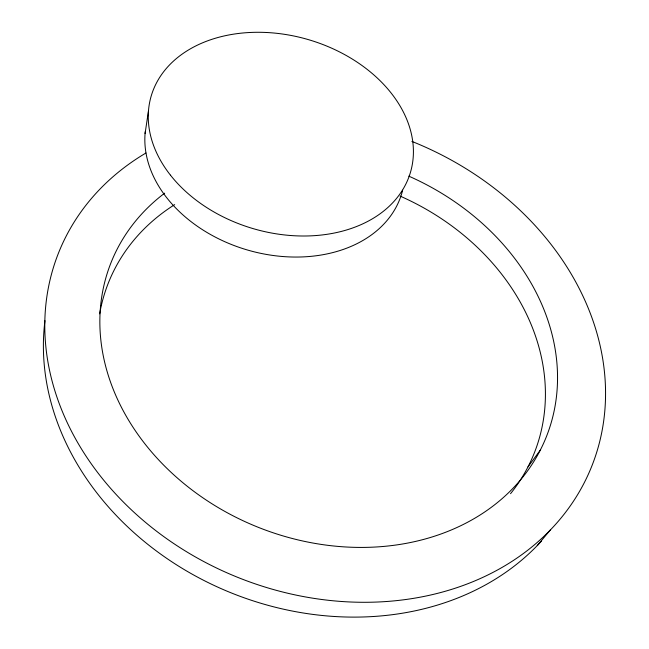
<?xml version="1.0" encoding="UTF-8"?>
<svg xmlns="http://www.w3.org/2000/svg" width="649" height="649" viewBox="0 0 649 649"><rect width="100%" height="100%" fill="white"/><g stroke="black" fill="none" stroke-linecap="round" stroke-linejoin="round"><path stroke-width="0.97" d="M145.076 133.597L148.491 110.736M528.01 466.834L540.309 450.114M537.242 545.606L550.255 530.063M408.805 176.139A234.443 191.066 22 0 1 530.038 467.361A234.443 191.066 22 0 1 193.199 490.863A234.443 191.066 22 0 1 164.635 193.175M400.044 196.063A229.308 189.037 22 0 1 510.528 493.702M99.638 313.865A229.308 189.037 22 0 1 174.678 204.63M411.904 141.409A287.158 234.727 22 0 1 570.966 504.906A287.158 234.727 22 0 1 146.747 523.402A287.158 234.727 22 0 1 145.928 153.01M541.461 541.104A280.839 232.172 22 0 1 220.417 588.319A280.839 232.172 22 0 1 44.968 320.679M402.623 190.246A132.347 97.837 16.3 0 1 257.783 252.688A132.347 97.837 16.3 0 1 145.262 131.601M170.468 175.173A135.13 98.453 16.4 0 0 399.63 194.384A135.13 98.453 16.4 0 0 272.402 32.888A135.13 98.453 16.4 0 0 170.468 175.173"/></g></svg>
